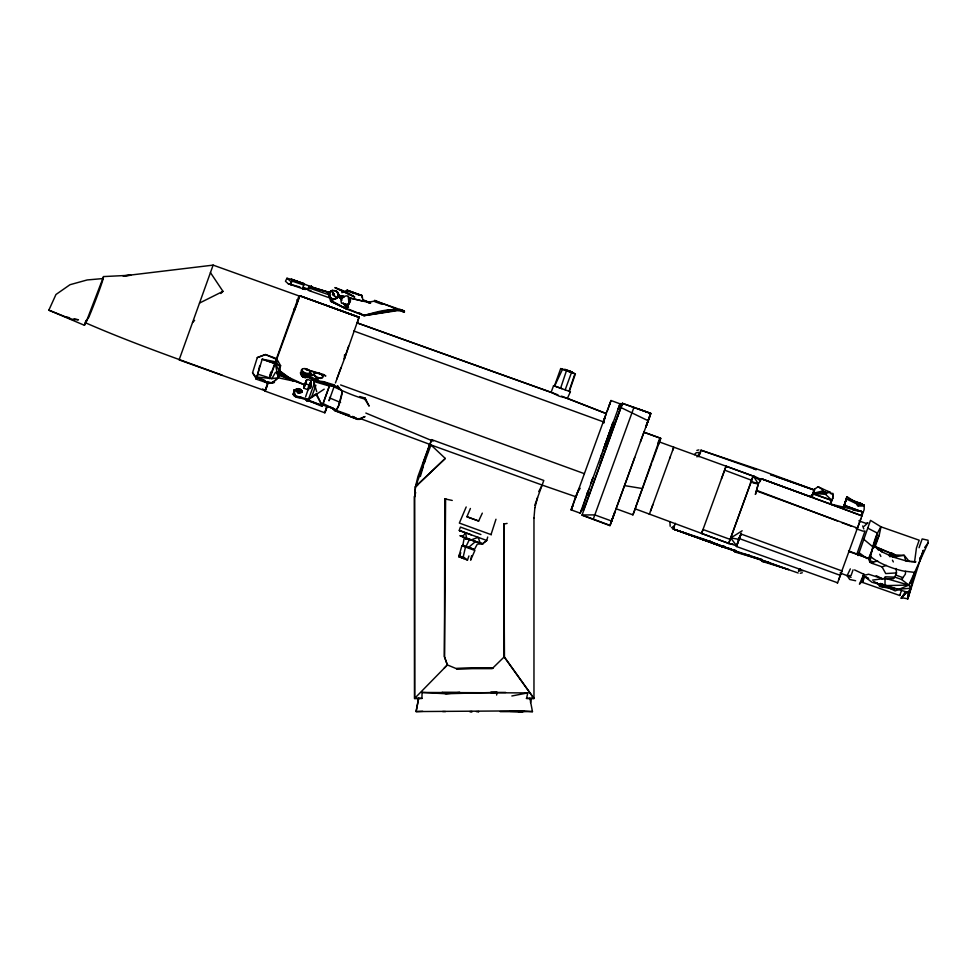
<?xml version="1.0" encoding="UTF-8"?>
<svg xmlns="http://www.w3.org/2000/svg" width="977" height="977" viewBox="0 0 977 977"><rect width="100%" height="100%" fill="white"/><g stroke="black" fill="none" stroke-linecap="round" stroke-linejoin="round"><path stroke-width="1.47" d="M414.602 698.482L414.614 496.939L415.433 486.937L417.887 476.654L429.697 444.327L426.729 454.561M504.327 657.106L504.022 523.635L504.327 657.106L533.967 698.506L526.395 698.433M533.967 698.506L533.967 517.993M873.45 563.021L873.462 561.909L870.458 560.847M901.246 598.351L905.203 591.952L906.607 592.233L901.246 598.351L901.49 597.692L907.816 598.791L907.865 592.245L910.833 588.252L913.263 578.14M294.101 308.83L294.053 311.651L299.841 295.799L359.047 317.159L357.301 322.935M269.933 375.217L269.872 378.111L275.367 362.98M532.465 711.61L529.949 698.445L526.542 698.408L527.775 692.913L422.052 692.461L421.93 698.335L418.596 698.433L416.092 711.574L522.695 710.841L532.465 711.61L500.187 711.647M341.681 300.391L336.43 290.828L332.327 290.316L328.333 293.527L330.666 301.295L346.982 309.184L363.884 315.424C376.792 312.188 391.374 306.57 404.356 312.274L404.38 311.138L403.11 310.588L375.266 301.038L367.315 302.296M832.734 498.209L832.868 493.348L830.853 493.764M294.004 395.514L305.74 398.518L306.863 399.923L322.044 406.371L329.383 386.037L313.996 381.506L313.886 379.674L330.043 385.475L323.253 381.628L313.434 380.285L300.562 372.982L302.235 369.013M837.582 582.78L736.45 546.509L739.113 537.79L741.042 534.016L841.881 570.91L864.144 509.64L864.266 504.779L863.729 505.634L861.751 503.876L849.221 499.198L858.111 504.327L858.294 505.781L864.242 505.634L859.32 502.972L857.464 505.488L858.294 505.781L856.121 503.521L846.302 498.966L846.912 496.719L854.228 501.286L861.751 503.876L857.464 505.488L864.242 505.634M359.805 419.365L357.472 419.353L335.306 410.89L338.274 406.908L342.255 391.887C342.622 391.35 339.398 407.849 335.514 410.755L332.815 408.337L323.326 403.66M279.471 371.504L281.242 371.883L293.576 381.054L278.164 377.769L275.27 363.395L276.833 359.121L280.594 365.654L278.164 377.769L275.05 380.737M675.4 523.33L673.226 528.997L735.119 550.784L735.046 552.029L761.498 559.858L788.586 569.591L761.669 561.262L761.498 559.858L751.96 556.426M813.902 498.062L830.12 503.937L831.977 500.444L812.864 493.385L822.011 491.175L826.566 492.811L830.352 492.432L818.103 486.766L814.476 489.208L812.864 493.385L812.546 497.562L761.156 478.657L760.912 479.316L753.304 475.848L760.399 480.733L758.311 483.896L755.429 494.35L758.311 483.896L753.316 475.86L751.032 481.221M344.588 354.651L344.283 359.218L336.809 379.1M362.736 299.621L370.417 302.968L364.067 301.356L362.736 299.621L362.137 295.616L347.14 290.218L345.809 291.683L336.772 288.313M362.137 295.787L353.381 292.477L357.106 294.37M913.544 577.566L907.816 598.791L919.687 561.323L919.955 557.549M310.771 383.082L310.21 387.087L309.037 388.785L310.454 388.101M905.594 571.337L905.361 574.158L901.576 579.471L894.749 577.077M414.627 497L415.518 486.57L445.28 458.445L430.967 444.95L415.433 486.937L417.716 484.995M533.979 518.054L534.871 507.625M863.705 574.024L862.569 582.426L899.719 595.494L899.988 594.749M275.172 363.542L262.215 359.17L275.77 361.844L275.16 363.664L262.215 359.17L256.133 379.1L268.064 383.216L271.582 383.228L274.452 382.373L268.174 382.74L256.841 377.037L257.989 374.215L271.899 378.624L278.164 377.769L279.959 374.973L304.042 384.572L280.668 373.654L277.004 373.348M304.079 284.209L302.955 287.519L306.326 289.18L302.626 288.496L302.955 287.519L308.537 289.107L308.891 285.858L292.355 279.556L290.645 284.539L288.191 283.709L285.455 281.254L286.982 278.25L292.318 279.605L290.621 284.563L290.938 283.733M306.363 399.813L295.347 396.369L293.759 392.339L294.028 389.872L299.023 392.095M648.032 420.855L649.546 417.045L645.87 426.973L650.792 413.466L622.434 403.354L581.987 515.233L609.966 525.626L650.78 413.405L637.322 408.533M305.361 377.586L301.368 374.386L302.418 376.511A2.516 1.258 20 0 0 305.361 377.586L307.535 376.621L306.045 375.742M270.641 372.213L269.872 378.111L270.983 372.359M604.531 419.035L604.69 417.851L603.847 423.004L604.299 420.354M910.698 561.714L914.582 561.775L916.438 547.987L919.186 540.208L881.01 526.835L870.495 520.362L858.087 555.571M669.941 522.17L670.173 526.273M305.654 383.802L306.228 380.859L303.737 387.405M869.713 561.812C871.924 549.746 874.159 537.265 881.01 526.835L880.424 527.226M471.598 555.73L470.621 560.175L474.895 550.454L461.877 545.716L458.811 556.634L467.47 560.102L468.923 555.962M310.393 383.228L307.987 389.762L303.884 388.223L305.19 383.802M700.619 452.241L700.961 450.189L761.938 470.719L814.562 490.014M303.749 387.576L303.957 388.26L304.848 384.657M310.894 381.848L308.353 388.883M496.621 695.05L497.098 692.388L490.576 692.412L505.72 692.437M462.854 545.251L464.27 537.692L482.711 543.969L477.338 544.067L474.431 549.465L462.854 545.251L464.002 545.654M304.152 386.379L307.218 379.284L311.333 380.81L309.892 384.486M418.608 698.482L416.104 711.598L422.711 711.317M256.133 379.1L256.841 377.037L267.967 383.363L271.582 383.228L278.164 377.769L279.703 365.96L275.551 362.479M308.073 288.3L310.686 288.398L311.175 286.029L312.042 287.153L329.493 292.514L312.042 287.14L311.175 286.029L309.782 286.884M618.026 409.241L619.992 403.806L611.016 400.521L571.203 509.86L573.096 504.73L571.215 509.884L580.191 513.157L581.852 509.31M611.016 400.521L607.083 411.39M869.103 558.71L872.73 548.427L875.172 546.595L879.276 534.92L881.01 526.835M825.504 494.325L827.91 491.541L832.831 494.203L832.673 498.588L831.122 500.346L831.977 500.444L825.504 494.325L825.883 492.591L822.011 491.175L826.566 492.811L825.504 494.325L812.864 493.385L818.555 492.689M610.442 433.873L612.823 423.126M257.843 374.02L259.735 365.581M333.255 299.585L330.873 300.379L330.666 301.295L346.982 309.184L330.873 300.379L331.252 298.852L328.333 293.527L332.327 290.316M467.47 560.102L463.245 556.78L465.492 547.022M530.523 702.61L531.5 698.384M867.747 528.142L877.383 533.1L873.988 547.01L879.276 534.92M870.055 560.688L871.008 556.866A29.237 8.622 19.4 0 0 903.261 570.995L914.216 572.351L912.811 579.117L908.842 585.089L895.188 590.938L880.424 583.684L879.642 586.298L894.028 589.29M863.265 575.526L859.43 584.148L861.604 582.023L863.265 575.526L871.96 582.255L907.865 592.245M619.442 409.107L620.908 403.452M534.883 507.686L537.57 497.574M587.299 494.606L588.081 491.724M848.928 551.565L868.382 558.38L869.445 558.026L869.75 559.711L868.382 558.38L848.512 550.906M923.289 550.564L919.687 561.323L921.177 555.95M884.661 585.528L884.246 586.957L879.642 586.298L877.041 582.719M907.816 598.791L910.833 588.252L908.842 585.089L901.576 579.471M48.85 310.173L84.449 325.304L85.378 322.08L88.675 317.549A25.756 1.038 -69 0 0 103.232 278.543L87.148 279.959L70.002 284.71L55.958 294.504L48.85 310.173L72.335 319.564M415.665 492.555L414.395 496.927L414.602 698.482L422.149 698.421M420.342 476.483L423.322 466.249M424.177 463.33L425.447 458.946M640.423 441.836L643.928 432.213L660.147 438.075L635.612 507.454M491.028 534.602L495.974 519.239M709.937 541.282L709.534 541.795L709.815 541.246L721.673 546.497L798.197 572.998M276.552 360.049L276.833 359.121L277.59 362.027M698.86 456.723L700.179 452.363L696.222 452.73L694.305 454.659M872.73 548.427L877.383 533.1M357.472 419.353L360 418.706M256.499 378.197L256.267 378.783L252.554 372.774L257.281 357.594L265.414 354.553L277.004 358.73L276.564 360.024M305.215 384.938L304.946 385.805L306.399 381.897M581.669 510.824L586.066 497.171M889.278 555.913L890.194 553.019L891.293 552.762L895.384 554.997L904.201 555.327L909.404 561.69M919.687 561.323L923.265 550.21M349.949 298.034L364.067 301.356L350.609 298.217L346.982 309.184L343.196 302.907M348.557 346.285L344.283 359.218L359.047 317.159L299.841 295.823L298.718 298.938M365.117 398.054L369.159 406.127L364.787 399.056L365.117 398.054L359.744 396.515M309.111 386.672L308.622 388.052L310.222 383.9M327.039 406.017L324.852 412.807L327.173 406.114L324.852 412.807L265.133 391.142L268.235 382.776M560.615 388.199L566.452 370.723L560.7 368.585L554.46 385.964L570.385 391.765L567.405 398.347M571.215 509.884L576.1 495.229M846.302 498.966L844.311 504.938L846.912 496.719L850.161 499.674M882.927 587.47L883.867 584.649M311.761 287.946L311.504 286.933L310.686 288.398L309.147 288.105M309.147 290.096L307.633 289.583L309.477 290.999L310.845 290.657M566.452 370.723L574.94 373.727L569.029 391.264L570.385 391.765M302.87 287.8L302.552 288.716L288.191 283.709L299.939 286.982M302.98 287.47L302.552 288.716L305.361 289.522M292.355 279.556L304.238 283.733L291.293 279.385L296.226 281.877M600.916 456.809L601.832 454.171M602.748 451.533L612.616 423.224M651.549 463.587L632.901 514.867L616.084 508.748L634.732 457.456M330.421 396.747L329.029 400.765L334.354 385.891M569.359 391.24L575.392 373.873L571.435 372.42M621.445 406.2L622.434 403.354L650.792 413.466M723.639 547.083L723.945 546.216L721.673 546.497L673.226 529.009L674.374 525.858L671.419 527.727M870.018 558.734L869.75 559.711L869.445 558.026M853.055 569.872L851.065 575.538L847.12 575.648L840.037 572.949M899.719 595.494L901.221 591.219M350.609 298.217L346.982 308.537L343.953 303.749M580.191 513.157L619.992 403.806M605.874 445.329L611.968 428.097M635.123 508.822L728.708 543.432L753.194 476.068L659.438 441.97L652.221 461.755M709.534 541.795L709.815 541.246L709.534 541.795L673.226 529.009L703.245 538.938L737.33 551.773M857 553.788L865.024 531.012L863.021 531.146L856.047 528.691M881.01 583.574L879.642 586.298L880.631 583.489M890.01 556.853L890.987 554.057L890.194 553.019M919.052 547.731L922.166 538.938L928.028 540.232L928.15 542.785L908.842 585.089L884.991 585.602L885.064 576.809L894.676 577.138L896.52 572.913L895.982 568.48M461.01 531.097L459.202 530.45L460.399 527.079L480.916 534.529M609.159 405.699L610.198 402.793M610.674 433.825L622.434 403.354L589.449 493.898L586.481 495.84L588.899 489.306M590.938 483.566L592.978 477.814M699.178 455.184L700.179 452.363L696.98 456.918M838.62 579.935L842.076 570.458M275.819 360.525L298.999 295.933L213.133 265.121L179.121 359.878L264.987 390.69L267.881 382.63M269.322 378.612L274.793 363.395M306.631 379.833L305.3 383.424M309.904 383.204L309.269 384.95M650.597 413.711L645.785 427.096L648.069 420.696L621.103 407.629M857.33 528.472L860.859 518.763M879.642 586.298L880.631 583.538M326.208 408.704L327.234 405.858M587.079 494.057L588.081 491.309M591.048 483.065L593.027 477.57M611.504 521.352L615.192 511.093M813.23 494.008L812.51 494.618L814.293 489.721M335.441 382.923L340.961 367.706M429.782 444.791L431.639 439.638L543.798 480.464L534.785 505.28M578.958 488.537L575.966 496.792L541.624 484.897M586.542 495.217L587.543 492.481M611.749 426.387L613.385 421.881M609.966 525.626L614.924 511.911L609.99 525.37L582.097 514.977L594.749 514.891L611.578 521.022M658.62 444.23L659.438 441.97M649.314 514.427L652.892 504.572M728.695 543.371L701.559 533.479L702.793 530.12M732.945 544.067L728.598 543.639L751.252 481.392L758.311 483.896L753.084 483.004M736.45 546.509L741.042 534.016M861.983 515.771L761.156 478.657L760.399 480.733M844.177 505.292L863.253 512.253L844.177 505.292L843.42 507.442L845.899 500.59L845.313 502.202M837.399 583.306L842.04 570.824M857.488 528.117L756.662 490.991M276.369 360.22L296.849 303.969M298.022 390.263L298.779 391.093L299.133 390.141M305.642 396.686L308.292 389.041M308.744 398.726L314.435 383.094M315.461 380.248L316.499 377.403A4.775 2.381 20 0 1 315.205 372.994A4.775 2.381 20 0 1 322.581 375.779A4.775 2.381 20 0 1 318.49 378.148L317.452 380.993M311.773 396.625L315.901 385.256M422.638 464.441L431.639 439.638M659.255 442.496L660.757 438.368L643.941 432.237M650.511 511.142L670.185 457.065M701.559 533.479L726.058 466.188L753.206 476.129M813.768 491.162L814.476 489.208M832.66 498.551L830.12 503.937L861.897 515.929M844.861 503.436L843.823 506.306L844.25 505.133M561.97 388.699L553.568 385.646L551.138 392.314L559.235 396.21L567.955 398.445M565.17 389.86L571.521 372.457M561.506 396.125L606.253 413.589L603.261 421.808L353.772 330.983M583.489 510.214L589.449 493.898L587.885 492.176M632.901 514.867L635.6 508.04M669.782 458.164L673.776 447.246L672.579 450.507M721.429 478.901L726.07 466.249M736.548 546.302L741.311 533.173L739.064 539.328L730.735 537.985L736.682 545.874L728.781 543.224M265.133 391.142L266.636 387.063M310.808 387.026L311.162 386.049M604.751 445.463L611.309 427.67M297.509 302.174L298.034 300.782L296.91 299.854M593.295 519.08L633.939 407.372M471.195 534.798L459.373 530.511L478.095 537.313L480.244 543.053L482.43 543.859L486.766 540.476L487.694 537.02M812.51 494.618L812.791 493.886L831.977 500.444M305.581 383.961L306.277 382.092M311.358 385.732L310.649 387.588M305.178 383.436L305.972 381.36M308.427 388.736L309.428 386.098M609.77 437.611L611.37 433.385M222.109 375.156C176.41 358.437 130.356 342.353 85.805 322.923L86.794 320.346M123.432 276.064L130.771 275.233L103.574 276.576L85.805 322.923M102.89 278.347L103.574 276.576M257.818 374.509L256.536 377.843L252.554 372.774M309.782 383.399L308.317 387.393L308.891 385.964M491.382 534.724L459.349 523.074L466.188 506.965M347.348 305.093L350.255 302.113L350.474 300L348.227 296.275L346.224 295.823L342.329 297.216L340.997 301.136L341.547 303.224L346.933 304.262L349.033 303.81L348.227 296.275M333.194 386.159L333.755 384.743L323.253 381.628C336.809 388.272 349.961 394.83 364.787 399.056M604.91 445.536L611.907 427.938M84.449 325.304L86.66 319.809M618.356 409.204L619.479 406.469M768.447 561.885L761.669 561.262L768.447 561.873L768.056 562.618L768.374 561.848M482.308 513.133L478.645 521.022L466.908 516.735L470.413 508.48M868.687 558.111L872.034 550.356M277.004 358.73L276.711 359.402L265.414 354.553L257.281 357.594M575.148 499.003L577.7 491.981L580.191 488.268M298.29 392.436L295.775 389.774L298.058 392.974L301.942 392.021L299.475 389.2L297.997 388.663L295.97 389.408L298.351 392.278L301.991 391.862L300.953 389.738A2.516 1.258 20 0 0 297.997 388.663M658.229 442.215L660.147 438.075M554.667 385.927L562.544 369.196M855.644 580.753L849.697 579.471L847.12 575.648L850.344 568.895M702.964 539.475L703.733 539.206M466.078 546.412L469.424 539.499L465.394 538.938L471.39 539.829L482.711 543.969M604.116 447.576L610.136 435.217M913.715 576.674L915.046 573.951M582.329 509.09L583.684 506.367M330.873 300.379L337.175 298.266L338.653 295.359L344.295 296.69M460.802 552.835L458.811 556.634L464.014 558.612L459.031 555.302M538.73 491.602L542.137 485.093M329.383 386.037L322.044 406.371M658.095 443.436L660.757 438.368M600.134 462.866L601.6 460.24M309.33 385.17L310.552 383.082M311.321 384.315L309.135 387.71M307.633 389.628L308.879 387.551M460.35 554.154L458.811 556.634L463.245 556.78M750.47 482.553L751.252 481.392M924.645 547.56L928.15 542.785M313.886 379.674L313.996 381.506M803.106 570.69L798.527 570.922L800.224 568.724M324.205 389.151L306.668 400.753L305.74 398.518L308.305 399.593M462.536 536.605L460.35 535.811L462.536 536.617L465.711 532.807L466.469 538.034M341.755 292.648L345.748 291.647L347.14 290.218M341.852 297.814L343.208 296.532L342.329 297.216M854.594 569.921L865.451 575.038L868.614 574.207L882.341 578.714L893.271 578.604L894.566 577.163M812.791 493.886L810.287 496.572L761.156 478.706M901.49 597.692L906.607 592.233M893.271 578.604L894.676 577.138M192.518 322.544L194.618 320.395M220.863 293.503L222.964 291.354L210.446 272.607M507.1 523.403L504.12 524.014L504.34 656.752L492.188 668.647L456.381 668.647L447.344 664.922L444.437 656.666L445.597 498.758L444.816 498.856L444.45 656.703L447.356 664.971L414.602 698.421L419.133 698.372M444.181 668.158L447.344 664.922M293.759 392.339L293.051 394.281L295.347 396.369L301.124 397.224M868.382 558.38L869.725 559.565L868.382 558.38L869.933 562.276L872.388 563.436L882.048 566.868L886.371 565.402M346.591 290.975L347.201 290.377L345.809 291.683M415.433 486.937L445.28 458.445M864.218 526.249L867.918 522.817L865.805 523.293L858.832 520.839M302.32 374.973L303.31 374.081L304.165 374.655L300.562 372.982L302.491 372.188L318.502 380.871L313.434 380.285L306.009 374.093L300.562 372.982L301.429 374.228A3.285 1.636 20 0 0 303.945 376.89A3.285 1.636 20 0 0 307.596 376.475L303.945 376.89L300.562 372.982L304.128 373.275M798.527 570.922L800.529 569.127M328.724 292.99L330.519 291.451M328.748 292.99L331.533 290.633M482.43 543.859L486.766 540.476L478.119 537.326L471.39 539.829L460.057 535.714L462.89 536.752M273.89 381.567L271.582 383.228L267.564 381.543M682.838 532.392L721.673 546.497L724.592 546.448M730.735 537.985L742.166 530.792M345.846 291.598L354.578 296.935L334.879 287.58L344.563 292.062L346.017 291.488M375.266 301.038L375.925 300.647L374.545 301.001L374.863 301.722L381.934 304.274M199.516 303.065L222.964 291.354M403.049 311.797L404.38 311.138L399.788 309.343M359.976 418.596L365.032 416.568L359.768 419.145L357.448 419.243L335.514 410.755L332.815 408.337L321.604 404.661M703.147 539.524L734.24 550.613L735.278 550.21M306.546 376.389L307.535 376.621A3.285 1.636 20 0 1 303.896 377.049L302.418 376.511M296.825 389.86L295.823 389.615L296.776 389.261L298.351 392.278L301.942 391.35L298.351 392.278M278.616 372.042L278.995 373.251L277.089 371.858L275.416 372.481L271.899 378.624L256.841 377.037L264.877 380.419M280.594 365.654L279.703 365.96L275.27 363.395L280.668 373.654L293.576 381.054M279.678 372.787L281.095 372.322M353.344 416.91L356.666 418.693L359.451 418.669M696.857 450.409L698.885 449.896M800.273 573.291L802.3 572.754M303.945 376.89L305.239 376.572L302.968 375.693L303.945 376.89L307.596 376.475M298.058 392.974L301.942 392.021A3.285 1.636 20 0 0 297.802 389.005A3.285 1.636 20 0 0 296.825 391.667A3.285 1.636 20 0 0 301.942 392.021M312.542 375.388L309.611 373.898L306.009 374.093L312.542 375.388L309.367 370.723M762.268 559.699L751.447 556.511M511.85 695.978L527.775 692.913M279.959 374.973L278.677 375.217L304.042 384.572M873.462 561.909L877.798 561.128M339.849 298.278L342.719 297.79M892.734 555.424L895.384 554.997L875.172 546.595L882.561 552.139L893.662 557.293M890.987 554.057L895.384 554.997L890.511 555.95L893.161 557.073L904.201 555.327L905.789 560.822L908.195 561.396M762.341 559.723L734.24 550.613L735.046 552.029L738.05 552.261M872.534 580.106L885.394 578.335L908.842 585.089M298.779 391.093L301.014 390.8M213.133 265.121L123.187 275.941M301.905 375.864L301.368 374.386A3.285 1.636 20 0 0 303.896 377.049L307.535 376.621M295.823 389.615L300.953 389.738M340.13 297.741L342.89 297.435M376.792 301.27L374.533 300.403L397.517 309.233L396.332 310.234L403.11 310.588L404.356 312.274M445.61 498.82L444.828 498.893L452.241 500.444M910.833 588.252L898.217 589.265L880.424 583.684L887.299 585.98M301.417 374.899L302.284 374.838M896.52 572.913L885.724 573.572L882.048 566.868M812.864 493.385L825.883 492.591M306.009 374.093L309.611 373.898M723.615 546.412L721.673 546.497L705.113 539.768M518.176 711.586L524.295 711.354M303.896 377.049L306.595 376.988M299.475 389.2L296.776 389.261M497.098 692.388L445.939 693.755L422.052 692.461M469.632 711.635L472.221 711.635L470.56 711.647M478.022 711.647L478.938 711.635L476.361 711.635M529.424 698.408L533.955 698.408L504.12 656.654M442.63 711.537L445.512 711.586M914.582 561.775L915.901 561.812L905.789 560.822L893.161 557.073M398.885 310.417L364.042 315.669L358.901 312.811M71.846 319.369L78.453 319.797L74.057 318.783M338.372 296.092L344.124 296.507M368.317 302.748L370.649 302.98L364.971 300.818M853.019 510.104L861.58 511.508L862.093 515.404M624.547 485.606L642.439 488.549M305.447 369.245L323.302 374.399L325.854 375.962L305.447 369.245L307.718 369.636M734.24 550.613L735.119 550.784M291.293 279.385L292.318 279.605M356.654 294.346L362.137 295.616L348.752 291.158M65.288 316.743L69.672 317.769M343.965 296.629L338.653 295.359L341.681 300.147M861.58 511.508L830.12 503.937L834.419 505.451M306.228 400.362L310.417 401.413M731.333 548.964L721.673 546.497L705.467 540.342M393.01 309.123L395.673 309.868M313.141 288.02L329.823 292.77M734.851 550.356L721.673 546.497L735.559 550.833M393.536 309.428L396.418 310.295L364.042 315.669L360.318 313.458M330.043 385.475L313.434 380.285L317.537 381.616M732.799 550.149L735.131 550.881M308.427 287.69L330.324 295.274M327.136 384.718L331.24 386.049L333.755 384.743L339.361 388.797L337.419 385.707L342.316 391.423M748.248 555.4L750.189 556.047M743.021 553.678L750.128 556.072L749.444 555.156L749.701 555.925M291.854 281.01L303.786 285.076M307.034 400.314L322.129 405.455L316.45 393.816M310.662 291.195L331.313 298.461M773.015 475.543L770.597 474.688L814.586 490.185L776.239 476.666M700.961 450.202L756.296 469.668L753.878 468.813M867.466 577.737L864.608 576.735L862.569 582.426L861.604 582.023M564.938 370.1L570.128 371.944M550.698 392.18L356.788 322.764L557.965 394.83M350.89 314.423L359.28 317.464L299.841 295.799M560.7 368.585L563.631 369.648M542.137 485.044L430.967 444.95L433.47 446.684M336.87 410.584L349.558 415.078M466.908 516.735L478.645 521.022M347.409 290.279L352.941 292.294M329.066 306.448L349.522 313.922M827.91 491.541L830.352 492.432M859.32 502.972L861.763 503.863M340.619 384.938L584.368 473.674M739.21 538.535L840.269 575.355M703 529.51L730.149 539.389M473.295 549.037L468.655 547.352L475.372 541.685L471.39 539.829M553.568 385.646L554.924 386.135M461.877 545.716L463.171 546.192M895.872 575.05L903.004 577.7M305.52 383.741L309.184 385.109M326.465 406.005L334.977 409.143M360.525 418.657L430.088 444.486M724.604 470.157L751.655 480.293M316.499 377.403L318.49 378.148M756.845 490.466L837.509 520.973M841.759 522.585L851.663 526.334M746.098 554.447L749.896 555.889M567.1 398.311L606.265 413.601M856.121 503.521L858.111 504.327M303.31 374.081L300.562 372.982L305.215 375.034M348.386 309.111L363.884 315.424L391.093 309.66L396.296 310.246M868.468 578.323L864.608 576.735L868.541 578.775M329.42 397.834L340.619 402.524M365.838 413.051L433.08 441.128M600.464 458.128L602.333 458.921M890.316 553.324L875.319 546.741L878.47 550.075M342.536 297.045L343.452 297.448M847.12 575.648L851.065 577.395M299.231 389.102L300.244 389.554M298.034 390.678L299.047 391.142M823.367 490.051L818.103 486.766M348.557 291.024L353.979 293.637M352.575 416.385L356.361 418.217M344.563 292.062L354.578 296.935M876.174 575.661L882.341 578.714M343.916 304.006L347.922 306.082L345.504 304.458M873.78 581.498L879.007 584.234M344.759 304.934L348.618 307.083M364.592 399.153L366.167 400.204M356.666 418.693L357.448 419.243M282.341 373.19L289.827 378.429M262.63 388.944L264.987 390.69M859.101 552.689L867.002 558.563M870.336 561.885L872.388 563.436M330.605 407.067L335.306 410.89L332.522 407.763M863.815 539.316L872.608 546.656M286.982 278.25L291.488 282.084M329.774 297.338L328.333 293.527L331.252 298.852M308.891 285.858L310.686 288.398M301.368 374.386L301.856 375.266M301.502 390.983L301.991 391.862L301.453 390.385M879.764 554.252L880.863 556.438M892.441 560.163L893.32 561.934M862.74 525.944L863.766 528.923M279.849 370.93L280.668 373.654L281.254 371.822L280.668 373.654L279.52 369.294M313.898 382.202L316.743 391.716M739.113 537.79L739.308 538.645M294.028 389.872L295.347 396.369M297.252 389.432L297.362 390.043M277.089 371.858L278.164 377.769M301.441 369.831L301.527 370.955M362.113 297.533L362.088 296.483M300.281 391.582A2.516 1.258 20 0 1 297.326 390.507M337.92 292.355A4.775 4.775 0 0 1 337.175 298.266M300.489 397.407A4.177 2.088 20 0 1 294.92 396.418A4.177 2.088 20 0 1 294.04 393.133M306.863 399.923L306.668 400.753L307.645 399.898L322.129 405.455L315.864 394.036L306.863 399.923M459.849 692.424L445.939 693.755L441.897 692.424L459.849 692.424M522.951 711.561L510.079 711.317L522.951 711.561M493.043 667.828L456.369 668.598L493.043 667.828M570.47 371.37L564.584 369.33L572.559 372.249L570.47 371.37M307.67 369.404L305.923 368.744A4.177 2.088 20 0 0 302.259 370.539A4.177 2.088 20 0 0 307.987 373.397A4.177 2.088 20 0 0 309.111 370.332L307.67 369.404M880.533 550.283L875.319 546.741L882.561 552.139L880.533 550.283M336.76 297.838L332.485 294.346L336.76 297.838M334.097 294.162L332.778 292.55L334.097 294.162M315.693 376.328A4.421 2.21 20 0 0 322.618 376.89A4.421 2.21 20 0 0 317.146 372.799A4.421 2.21 20 0 0 315.693 376.328M330.641 297.533A4.177 4.177 0 0 0 337.773 296.275A4.177 4.177 0 0 0 333.12 290.731A4.177 4.177 0 0 0 330.641 297.533"/></g></svg>
